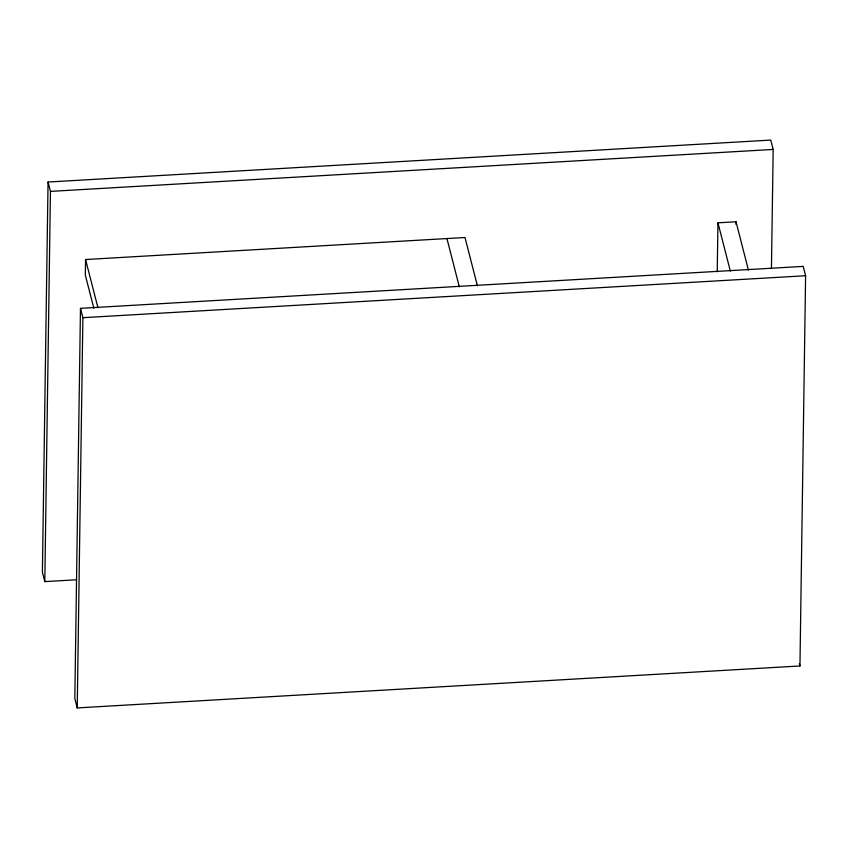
<?xml version="1.0" encoding="UTF-8"?>
<svg xmlns="http://www.w3.org/2000/svg" width="848" height="848" viewBox="0 0 848 848"><rect width="100%" height="100%" fill="white"/><g stroke="black" fill="none" stroke-linecap="round" stroke-linejoin="round"><path stroke-width="1.27" d="M771.447 268.487L773.175 149.439L770.768 140.079L48.05 182.034L42.4 572.262L44.806 581.611L76.511 579.778M44.806 581.611L50.445 191.394L48.05 182.034M80.475 308.343L74.825 698.561L77.232 707.921L799.95 665.966L805.6 275.738L803.194 266.389L80.475 308.343L82.881 317.693L77.232 707.921M477.403 285.808L465.001 237.504L85.563 259.53L85.341 275.144L93.831 308.195M717.238 271.71L717.949 222.823L736.022 221.773L748.424 270.077M735.979 224.413L736.022 221.773M50.445 191.394L773.175 149.439M82.881 317.693L805.6 275.738M717.949 222.823L730.351 271.127M799.357 663.624L799.95 665.966M446.928 238.553L459.33 286.857M85.563 259.53L97.976 307.835"/></g></svg>
